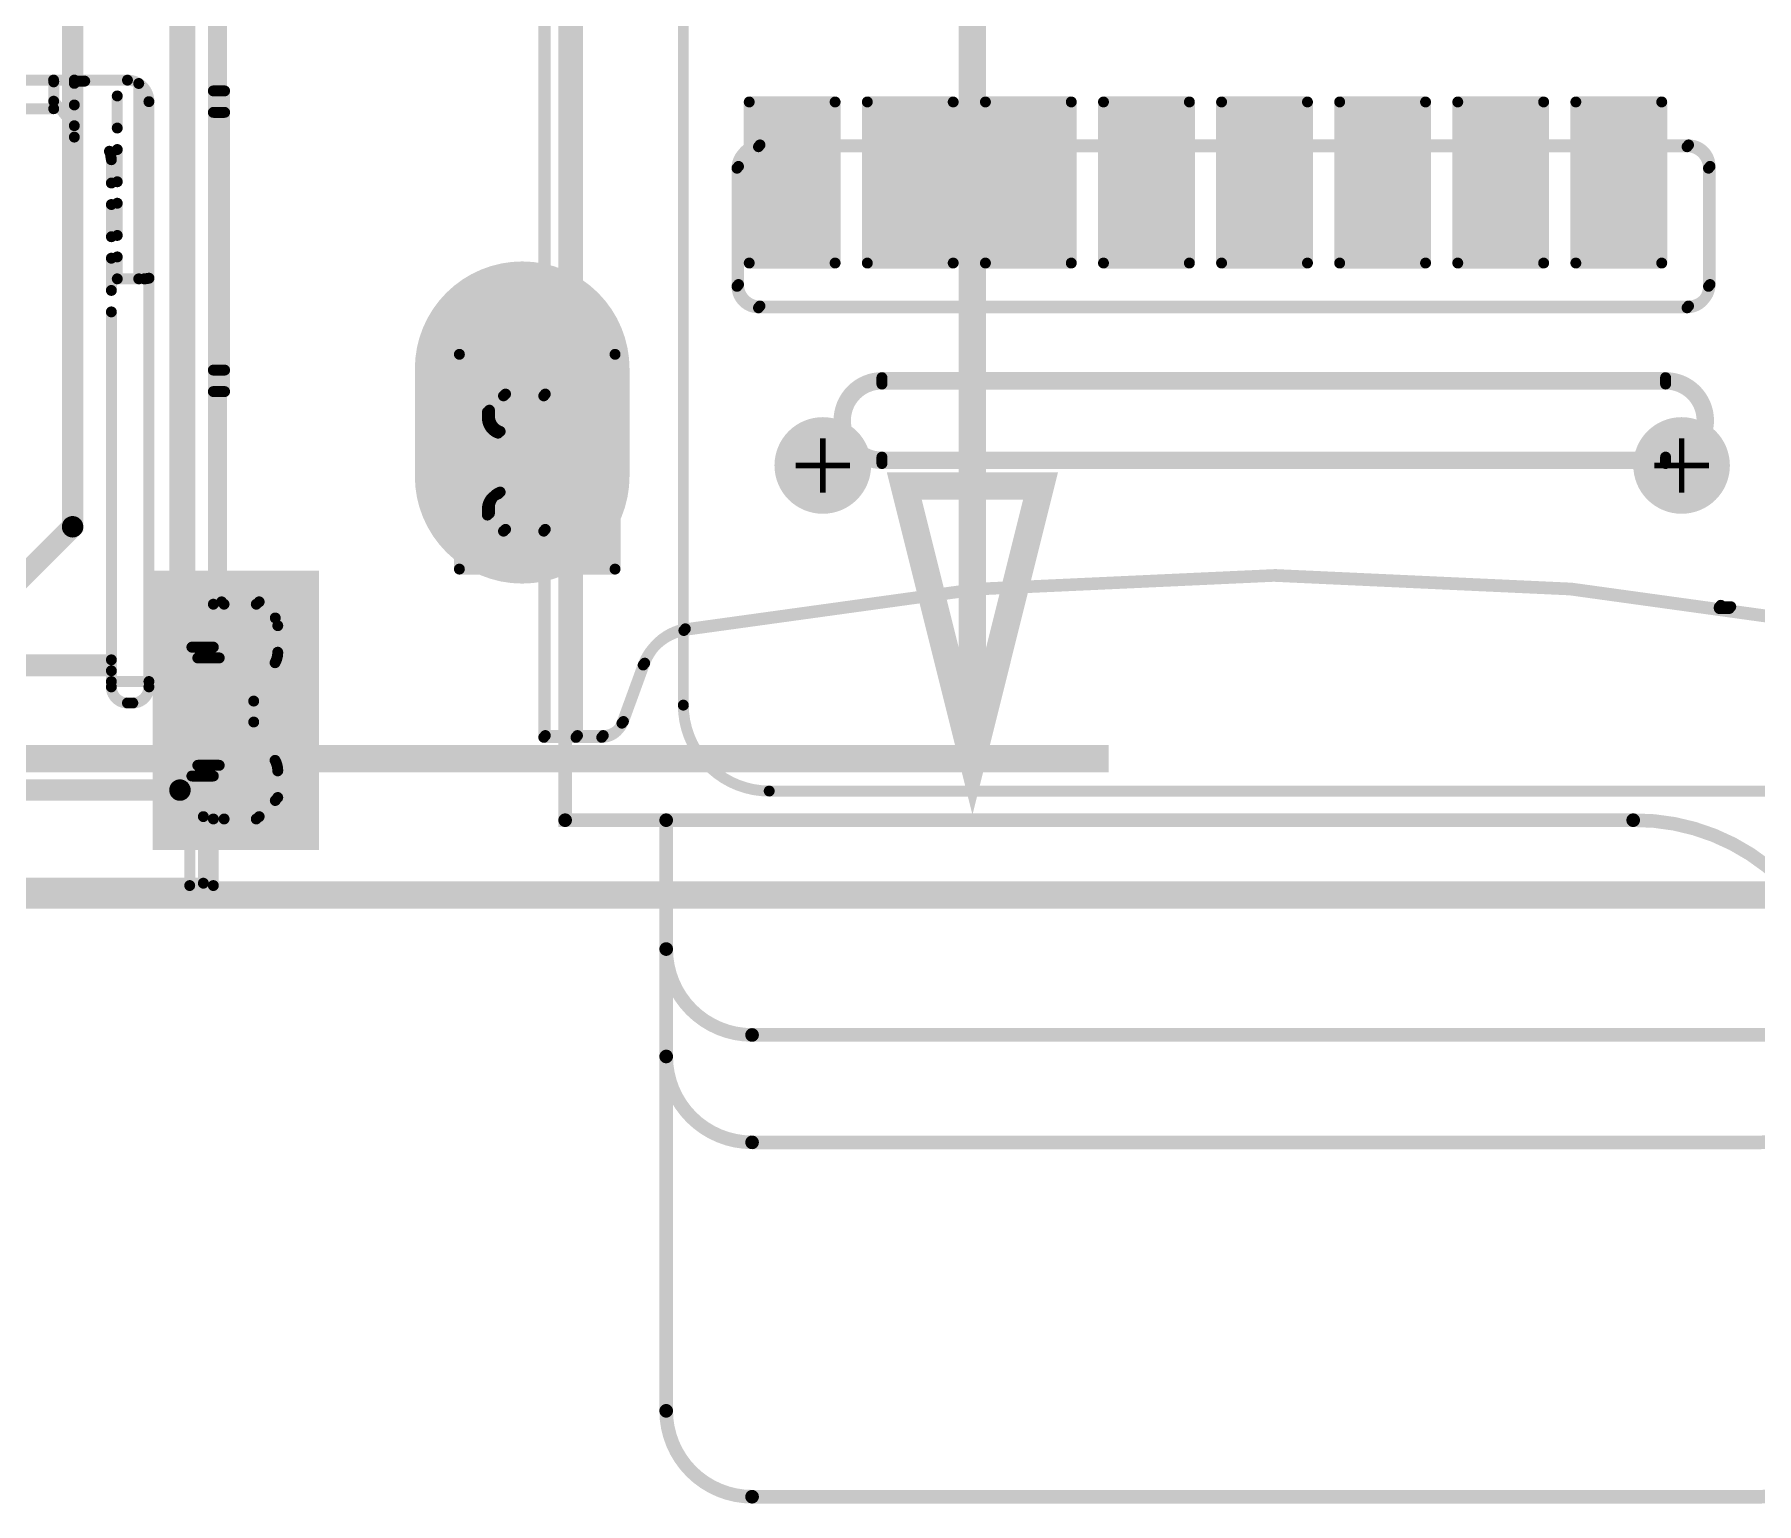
# Model space of a CAD drawing. Extents: x -1 to 186, y -6 to 106.
# Drawn here: x 53.24 to 69.28, y -5.67 to 8.01 of the extents above; entities that cross this region are included whole.
import ezdxf

# ---------------------------------------------------------------- set-up
doc = ezdxf.new("R2010")
doc.units = 0
doc.linetypes.add('TRMIDX_4096', pattern=[2, 1, 1])
for name, color, linetype in [('BOARD_OUTLINE_00', 250, 'CONTINUOUS'), ('DIMENSION1_124', 250, 'CONTINUOUS'), ('DIMENSION3_124', 250, 'CONTINUOUS'), ('DIMENSION5_124', 250, 'CONTINUOUS'), ('DRIL_NPLTE_THRU_01', 254, 'CONTINUOUS'), ('DRIL_NPLTE_THRU_02', 254, 'CONTINUOUS'), ('DRIL_PLTE_THRU_01', 254, 'CONTINUOUS'), ('DRIL_PLTE_THRU_02', 254, 'CONTINUOUS'), ('DRIL_SYMBOL', 250, 'CONTINUOUS'), ('PADS_BOT', 250, 'CONTINUOUS'), ('PADS_INNER', 250, 'CONTINUOUS'), ('PADS_TOP', 250, 'CONTINUOUS'), ('PART_TOP_2DLINE_00', 250, 'CONTINUOUS'), ('PART_TOP_2DLINE_01', 250, 'CONTINUOUS')]:
    doc.layers.add(name, color=color, linetype=linetype)

# ---------------------------------------------------------------- blocks, each defined once
blk = doc.blocks.new('BOARD_62')
at = {"layer": 'BOARD_OUTLINE_00', "const_width": 0.254}
blk.add_lwpolyline([(0, -2.08, 0.414214), (3, -5.08), (183.3, -5.08, 0.414214), (186.3, -2.08), (186.3, 97.32, 0.414214), (183.3, 100.32), (3, 100.32, 0.414214), (0, 97.32)], format="xyb", close=True, dxfattribs=at)
blk = doc.blocks.new('D_2daeafa_63')
at = {"layer": 'DIMENSION1_124', "linetype": 'TRMIDX_4096', "const_width": 0.254}
blk.add_lwpolyline([(26.289, 0), (26.289, 31.242)], dxfattribs=at)
at = {"layer": 'DIMENSION3_124', "linetype": 'TRMIDX_4096', "const_width": 0.254}
blk.add_lwpolyline([(26.289, 0), (25.654, 2.54), (26.924, 2.54)], close=True, dxfattribs=at)
at = {"layer": 'DIMENSION5_124', "linetype": 'TRMIDX_4096', "const_width": 0.254}
blk.add_lwpolyline([(1.27, 0), (27.559, 0)], dxfattribs=at)
blk = doc.blocks.new('SMOOTH_0$1016')
at = {"const_width": 0.0508}
blk.add_lwpolyline([(-0.0254, 0, 1), (0.0254, 0, 1)], format="xyb", close=True, dxfattribs=at)
blk = doc.blocks.new('PART_BODY_TOP_59')
at = {"layer": 'PART_TOP_2DLINE_01', "const_width": 0.102}
for points in [[(6.185, -17.412), (6.185, -2.112)], [(6.482, -14.77), (6.482, -4.14)], [(6.405, -15.292), (6.405, -9.092)], [(3.805, -9.912), (5.605, -9.912)], [(4.918, -10.178), (4.918, -9.928)], [(5.11, -9.942), (5.11, -9.918)], [(5.207, -9.921), (5.11, -9.921)], [(5.71, -11.762), (5.71, -9.943)], [(4.918, -10.108), (5.11, -10.336)], [(5.11, -10.442), (5.11, -10.143)], [(5.51, -10.358), (5.51, -10.059)], [(5.805, -15.562), (5.805, -10.112)], [(6.51, -10.012), (6.405, -10.012)], [(6.51, -10.012), (6.51, -12.812)], [(4.618, -10.178), (4.918, -10.178)], [(6.51, -10.212), (6.405, -10.212)], [(5.455, -10.653), (5.446, -10.592), (5.437, -10.574)], [(5.51, -10.858), (5.51, -10.558)], [(5.455, -10.87), (5.455, -10.653)], [(5.455, -11.37), (5.455, -11.07)], [(5.51, -11.358), (5.51, -11.058)], [(5.455, -11.87), (5.455, -11.57)], [(5.51, -11.762), (5.51, -11.558)], [(5.51, -11.762), (5.76, -11.762)], [(5.455, -15.562), (5.455, -12.07)], [(6.51, -12.612), (6.405, -12.612)], [(6.51, -12.812), (6.405, -12.812)], [(6.405, -14.792), (6.805, -14.792)], [(6.482, -14.77), (6.832, -14.77)], [(6.505, -16.792), (6.505, -14.792)], [(6.982, -14.92), (6.982, -16.62)], [(7.005, -15.239), (7.005, -14.992)], [(6.205, -15.192), (6.205, -16.392)], [(6.405, -15.192), (6.205, -15.192)], [(6.26, -16.392), (6.26, -15.192)], [(6.285, -15.292), (6.285, -15.192)], [(5.455, -15.31), (4.655, -15.31)], [(5.455, -15.412), (4.655, -15.412)], [(6.26, -15.292), (6.46, -15.292)], [(6.46, -16.292), (6.46, -15.292)], [(6.98, -15.337), (6.781, -15.694)], [(5.455, -15.512), (5.805, -15.512)], [(5.605, -15.712), (5.655, -15.712)], [(6.781, -15.889), (6.98, -16.246)], [(6.405, -16.392), (6.205, -16.392)], [(6.26, -16.292), (6.46, -16.292)], [(6.285, -16.392), (6.285, -16.292)], [(6.405, -17.412), (6.405, -16.292)], [(7.005, -16.592), (7.005, -16.344)], [(6.312, -16.77), (6.832, -16.77)], [(6.312, -17.39), (6.312, -16.77)], [(6.405, -16.792), (6.805, -16.792)], [(-8.888, -17.39), (6.312, -17.39)], [(-8.885, -17.412), (6.405, -17.412)]]:
    blk.add_lwpolyline(points, dxfattribs=at)
for points in [[(4.918, -9.928, 0.027933), (4.917, -9.911)], [(5.11, -9.918, 0.008291), (5.11, -9.911)], [(5.805, -10.112, 0.414214), (5.605, -9.912)], [(5.76, -11.762, 0.056784), (5.806, -11.756)], [(7.005, -14.992, 0.414214), (6.805, -14.792)], [(6.982, -14.92, 0.414214), (6.832, -14.77)], [(6.98, -15.337, 0.128103), (7.005, -15.239)], [(5.455, -15.562, 0.414214), (5.605, -15.712)], [(5.655, -15.712, 0.414214), (5.805, -15.562)], [(6.781, -15.694, 0.260015), (6.781, -15.889)], [(7.005, -16.344, 0.128103), (6.98, -16.246)], [(6.805, -16.792, 0.414214), (7.005, -16.592)], [(6.832, -16.77, 0.414214), (6.982, -16.62)]]:
    blk.add_lwpolyline(points, format="xyb", dxfattribs=at)
at = {"layer": 'PART_TOP_2DLINE_01'}
for p in [(4.917, -9.911), (4.918, -9.928), (4.918, -9.928), (5.11, -9.911), (5.11, -9.918), (5.11, -9.918), (5.11, -9.921), (5.11, -9.942), (5.207, -9.921), (5.605, -9.912), (5.605, -9.912), (5.71, -9.943), (4.918, -10.108), (5.11, -10.143), (5.51, -10.059), (5.805, -10.112), (5.805, -10.112), (6.405, -10.012), (6.51, -10.012), (6.51, -10.012), (4.918, -10.178), (4.918, -10.178), (6.405, -10.212), (6.51, -10.212), (5.11, -10.336), (5.11, -10.442), (5.51, -10.358), (5.437, -10.574), (5.446, -10.592), (5.51, -10.558), (5.455, -10.653), (5.455, -10.653), (5.455, -10.87), (5.51, -10.858), (5.455, -11.07), (5.51, -11.058), (5.455, -11.37), (5.51, -11.358), (5.455, -11.57), (5.51, -11.558), (5.806, -11.756), (5.455, -11.87), (5.51, -11.762), (5.51, -11.762), (5.71, -11.762), (5.76, -11.762), (5.76, -11.762), (5.455, -12.07), (6.405, -12.612), (6.51, -12.612), (6.405, -12.812), (6.51, -12.812), (6.51, -12.812), (6.405, -14.792), (6.482, -14.77), (6.482, -14.77), (6.505, -14.792), (6.805, -14.792), (6.805, -14.792), (6.832, -14.77), (6.832, -14.77), (6.982, -14.92), (6.982, -14.92), (7.005, -14.992), (7.005, -14.992), (6.205, -15.192), (6.205, -15.192), (6.26, -15.192), (6.285, -15.192), (6.405, -15.192), (7.005, -15.239), (7.005, -15.239), (5.455, -15.31), (5.455, -15.412), (6.26, -15.292), (6.285, -15.292), (6.405, -15.292), (6.46, -15.292), (6.46, -15.292), (6.98, -15.337), (6.98, -15.337), (5.455, -15.512), (5.455, -15.562), (5.455, -15.562), (5.805, -15.512), (5.805, -15.562), (5.805, -15.562), (5.605, -15.712), (5.605, -15.712), (5.655, -15.712), (5.655, -15.712), (6.781, -15.694), (6.781, -15.694), (6.781, -15.889), (6.781, -15.889), (6.98, -16.246), (6.98, -16.246), (6.205, -16.392), (6.205, -16.392), (6.26, -16.292), (6.26, -16.392), (6.285, -16.292), (6.285, -16.392), (6.405, -16.292), (6.405, -16.392), (6.46, -16.292), (6.46, -16.292), (7.005, -16.344), (7.005, -16.344), (6.982, -16.62), (6.982, -16.62), (7.005, -16.592), (7.005, -16.592), (6.312, -16.77), (6.312, -16.77), (6.405, -16.792), (6.505, -16.792), (6.805, -16.792), (6.805, -16.792), (6.832, -16.77), (6.832, -16.77), (6.185, -17.412), (6.312, -17.39), (6.312, -17.39), (6.405, -17.412), (6.405, -17.412)]:
    blk.add_blockref('SMOOTH_0$1016', p, dxfattribs=at)
blk = doc.blocks.new('DRIL_HOLE_0')
blk.add_lwpolyline([(0, 0, 1), (0, 0, 1)], format="xyb", close=True)
blk = doc.blocks.new('PAD_0')
blk.add_lwpolyline([(0, 0, 1), (0, 0, 1)], format="xyb", close=True)
blk = doc.blocks.new('PAD_31')
at = {"const_width": 1.55}
blk.add_lwpolyline([(-1.3, 0), (1.3, 0)], dxfattribs=at)
blk = doc.blocks.new('STK_TOP_105')
at = {"layer": 'DRIL_PLTE_THRU_01'}
blk.add_blockref('DRIL_HOLE_0', (0, 0), dxfattribs=at)
at = {"layer": 'DRIL_PLTE_THRU_02'}
blk.add_blockref('DRIL_HOLE_0', (0, 0), dxfattribs=at)
at = {"layer": 'PADS_BOT'}
blk.add_blockref('PAD_0', (0, 0), dxfattribs=at)
at = {"layer": 'PADS_INNER'}
blk.add_blockref('PAD_0', (0, 0), dxfattribs=at)
at = {"layer": 'PADS_TOP', "rotation": 90}
blk.add_blockref('PAD_31', (0, 0), dxfattribs=at)
blk = doc.blocks.new('SYM_TOP_60')
for name, p in [('PART_BODY_TOP_59', (0, 0)), ('STK_TOP_105', (6.615, -15.78))]:
    blk.add_blockref(name, p)
blk = doc.blocks.new('PART_TOP_74')
blk.add_blockref('SYM_TOP_60', (0, 0))
blk = doc.blocks.new('SMOOTH_0$127')
at = {"const_width": 0.0635}
blk.add_lwpolyline([(-0.03175, 0, 1), (0.03175, 0, 1)], format="xyb", close=True, dxfattribs=at)
blk = doc.blocks.new('PART_BODY_TOP_31')
at = {"layer": 'PART_TOP_2DLINE_00', "const_width": 0.127}
blk.add_lwpolyline([(-7.35, 9.9), (-7.35, -3.30333), (2.59933, -3.30333, -0.22306839), (4.12233, -4), (7.35, -4), (7.35, 9.49667), (6.69133, 9.49667), (6.69133, 9.9)], format="xyb", close=True, dxfattribs=at)
for points in [[(-6.40867, -3.30333), (-6.40867, -8.80333)], [(4.59133, -4.30333), (4.29133, -4.00333)], [(4.59133, -4.30333), (4.59133, -8.80333)]]:
    blk.add_lwpolyline(points, dxfattribs=at)
for points in [[(-6.40867, -4.50333, 0.41421356), (-5.60867, -5.30333), (3.79133, -5.30333, 0.41421356), (4.59133, -4.50333)], [(-6.40867, -5.50333, 0.41421356), (-5.60867, -6.30333), (3.79133, -6.30333, 0.41421356), (4.59133, -5.50333)], [(-6.40867, -8.80333, 0.41421356), (-5.60867, -9.60333), (3.79133, -9.60333, 0.41421356), (4.59133, -8.80333)]]:
    blk.add_lwpolyline(points, format="xyb", dxfattribs=at)
at = {"layer": 'PART_TOP_2DLINE_00'}
for p in [(-7.35, 9.9), (-7.35, -3.30333), (-6.40867, -3.30333), (2.59933, -3.30333), (4.29133, -4.00333), (4.59133, -4.30333), (4.59133, -4.30333), (-6.40867, -4.50333), (-5.60867, -5.30333), (-6.40867, -5.50333), (-5.60867, -6.30333), (-6.40867, -8.80333), (-6.40867, -8.80333), (4.59133, -8.80333), (-5.60867, -9.60333)]:
    blk.add_blockref('SMOOTH_0$127', p, dxfattribs=at)
blk = doc.blocks.new('PAD_71')
at = {"const_width": 1}
blk.add_lwpolyline([(-0.5, -0.5), (0.5, -0.5, 1), (0.5, 0.5), (-0.5, 0.5, 1)], format="xyb", close=True, dxfattribs=at)
blk = doc.blocks.new('STK_TOP_49')
at = {"layer": 'DRIL_NPLTE_THRU_01'}
blk.add_blockref('DRIL_HOLE_0', (0, 0), dxfattribs=at)
at = {"layer": 'DRIL_NPLTE_THRU_02'}
blk.add_blockref('DRIL_HOLE_0', (0, 0), dxfattribs=at)
at = {"layer": 'PADS_BOT'}
blk.add_blockref('PAD_0', (0, 0), dxfattribs=at)
at = {"layer": 'PADS_INNER'}
blk.add_blockref('PAD_0', (0, 0), dxfattribs=at)
at = {"layer": 'PADS_TOP', "rotation": 90}
blk.add_blockref('PAD_71', (0, 0), dxfattribs=at)
blk = doc.blocks.new('DRIL_SYMBOL_0$9')
at = {"layer": 'DRIL_SYMBOL', "const_width": 0.0508}
for points in [[(0, -0.254), (0, 0.254)], [(-0.254, 0), (0.254, 0)]]:
    blk.add_lwpolyline(points, dxfattribs=at)
blk = doc.blocks.new('DRIL_HOLE_0$9')
at = {"const_width": 0.45}
blk.add_lwpolyline([(-0.225, 0, 1), (0.225, 0, 1)], format="xyb", close=True, dxfattribs=at)
blk.add_blockref('DRIL_SYMBOL_0$9', (0, 0))
blk = doc.blocks.new('PAD_74')
at = {"const_width": 0.45}
blk.add_lwpolyline([(0, -0.225, 1), (0, 0.225, 1)], format="xyb", close=True, dxfattribs=at)
blk = doc.blocks.new('STK_TOP_52')
at = {"layer": 'DRIL_NPLTE_THRU_01'}
blk.add_blockref('DRIL_HOLE_0$9', (0, 0), dxfattribs=at)
at = {"layer": 'DRIL_NPLTE_THRU_02'}
blk.add_blockref('DRIL_HOLE_0$9', (0, 0), dxfattribs=at)
at = {"layer": 'PADS_BOT'}
blk.add_blockref('PAD_74', (0, 0), dxfattribs=at)
at = {"layer": 'PADS_INNER'}
blk.add_blockref('PAD_74', (0, 0), dxfattribs=at)
at = {"layer": 'PADS_TOP'}
blk.add_blockref('PAD_74', (0, 0), dxfattribs=at)
blk = doc.blocks.new('SYM_TOP_32')
for name, p in [('PART_BODY_TOP_31', (0, 0)), ('STK_TOP_49', (-7.75, 0.4)), ('STK_TOP_52', (-4.95, 0)), ('STK_TOP_52', (3.05, 0))]:
    blk.add_blockref(name, p)
blk = doc.blocks.new('PART_TOP_475')
blk.add_blockref('SYM_TOP_32', (0, 0))
blk = doc.blocks.new('SMOOTH_0$2')
at = {"const_width": 0.1}
blk.add_lwpolyline([(-0.05, 0, 1), (0.05, 0, 1)], format="xyb", close=True, dxfattribs=at)
blk = doc.blocks.new('PART_BODY_TOP_74')
at = {"layer": 'PART_TOP_2DLINE_01', "const_width": 0.2}
for points in [[(-7.35, 15.93), (7.35, 15.93), (7.35, -0.42), (-7.35, -0.42)], [(-6.35, 14.732), (-6.35, 0), (4.318, 0), (6.35, 2.032), (6.35, 14.732)]]:
    blk.add_lwpolyline(points, close=True, dxfattribs=at)
at = {"layer": 'PART_TOP_2DLINE_01'}
for p in [(-7.35, 15.93), (7.35, 15.93), (-6.35, 14.732), (6.35, 14.732), (6.35, 2.032), (-6.35, 0), (4.318, 0), (-7.35, -0.42), (7.35, -0.42)]:
    blk.add_blockref('SMOOTH_0$2', p, dxfattribs=at)
blk = doc.blocks.new('PAD_84')
at = {"const_width": 0.75}
blk.add_lwpolyline([(-0.75, 0), (0.75, 0)], dxfattribs=at)
blk = doc.blocks.new('STK_TOP_166')
at = {"layer": 'DRIL_PLTE_THRU_01'}
blk.add_blockref('DRIL_HOLE_0', (0, 0), dxfattribs=at)
at = {"layer": 'DRIL_PLTE_THRU_02'}
blk.add_blockref('DRIL_HOLE_0', (0, 0), dxfattribs=at)
at = {"layer": 'PADS_BOT'}
blk.add_blockref('PAD_0', (0, 0), dxfattribs=at)
at = {"layer": 'PADS_INNER'}
blk.add_blockref('PAD_0', (0, 0), dxfattribs=at)
at = {"layer": 'PADS_TOP', "rotation": 90}
blk.add_blockref('PAD_84', (0, 0), dxfattribs=at)
blk = doc.blocks.new('PAD_85')
at = {"const_width": 1.2}
blk.add_lwpolyline([(-0.9, 0), (0.9, 0)], dxfattribs=at)
blk = doc.blocks.new('STK_TOP_167')
at = {"layer": 'DRIL_PLTE_THRU_01'}
blk.add_blockref('DRIL_HOLE_0', (0, 0), dxfattribs=at)
at = {"layer": 'DRIL_PLTE_THRU_02'}
blk.add_blockref('DRIL_HOLE_0', (0, 0), dxfattribs=at)
at = {"layer": 'PADS_BOT'}
blk.add_blockref('PAD_0', (0, 0), dxfattribs=at)
at = {"layer": 'PADS_INNER'}
blk.add_blockref('PAD_0', (0, 0), dxfattribs=at)
at = {"layer": 'PADS_TOP', "rotation": 90}
blk.add_blockref('PAD_85', (0, 0), dxfattribs=at)
blk = doc.blocks.new('SYM_TOP_72')
for name, p in [('PART_BODY_TOP_74', (0, 0)), ('STK_TOP_167', (-7.15, 10.83)), ('STK_TOP_167', (7.15, 10.83)), ('STK_TOP_166', (-3.43, 0)), ('STK_TOP_166', (-2.16, 0)), ('STK_TOP_166', (-0.89, 0)), ('STK_TOP_166', (0.38, 0)), ('STK_TOP_166', (1.65, 0)), ('STK_TOP_166', (2.92, 0))]:
    blk.add_blockref(name, p)
blk = doc.blocks.new('PART_TOP_534')
blk.add_blockref('SYM_TOP_72', (0, 0))
blk = doc.blocks.new('PART_BODY_TOP_75')
at = {"layer": 'PART_TOP_2DLINE_01', "const_width": 0.102}
for points in [[(-4.852, -6.741), (-4.852, 6.659)], [(-6.152, 4.159), (-6.152, -7.041)], [(-6.138, 4.176), (-6.138, -7.024)], [(-5.852, 4.159), (-5.852, -7.041)], [(-5.838, 4.176), (-5.838, -7.024)], [(-4.238, -1.124), (-4.238, -2.624)], [(-3.438, -1.124), (-4.238, -1.124)], [(-3.438, -2.624), (-3.438, -1.124)], [(-3.138, -1.124), (-3.138, -2.624)], [(-2.338, -1.124), (-3.138, -1.124)], [(-2.338, -2.624), (-2.338, -1.124)], [(-2.038, -1.124), (-2.038, -2.624)], [(-1.238, -1.124), (-2.038, -1.124)], [(-1.238, -2.624), (-1.238, -1.124)], [(-0.938, -1.124), (-0.938, -2.624)], [(-0.138, -1.124), (-0.938, -1.124)], [(-0.138, -2.624), (-0.138, -1.124)], [(0.162, -1.124), (0.162, -2.624)], [(0.962, -1.124), (0.162, -1.124)], [(0.962, -2.624), (0.962, -1.124)], [(2.062, -1.124), (1.262, -1.124)], [(1.262, -1.124), (1.262, -2.624)], [(2.062, -2.624), (2.062, -1.124)], [(3.162, -1.124), (2.362, -1.124)], [(2.362, -1.124), (2.362, -2.624)], [(3.162, -2.624), (3.162, -1.124)], [(4.262, -1.124), (3.462, -1.124)], [(3.462, -1.124), (3.462, -2.624)], [(4.262, -2.624), (4.262, -1.124)], [(-4.152, -1.541), (4.498, -1.541)], [(-4.138, -1.524), (4.512, -1.524)], [(-4.352, -2.841), (-4.352, -1.741)], [(-4.338, -2.824), (-4.338, -1.724)], [(4.698, -1.741), (4.698, -2.841)], [(4.712, -1.724), (4.712, -2.824)], [(-4.238, -2.624), (-3.438, -2.624)], [(-3.138, -2.624), (-2.338, -2.624)], [(-2.038, -2.624), (-1.238, -2.624)], [(-0.938, -2.624), (-0.138, -2.624)], [(0.162, -2.624), (0.962, -2.624)], [(1.262, -2.624), (2.062, -2.624)], [(2.362, -2.624), (3.162, -2.624)], [(3.462, -2.624), (4.262, -2.624)], [(4.498, -3.041), (-4.152, -3.041)], [(4.512, -3.024), (-4.138, -3.024)], [(-6.938, -3.474), (-6.938, -5.474)], [(-5.488, -3.474), (-6.938, -3.474)], [(-5.488, -5.474), (-5.488, -3.474)], [(-3.002, -3.691), (-3.002, -3.751)], [(4.298, -3.691), (-3.002, -3.691)], [(4.298, -3.751), (4.298, -3.691)], [(-6.152, -3.861), (-6.527, -3.861)], [(-6.138, -3.844), (-6.508, -3.844)], [(4.298, -3.751), (-3.002, -3.751)], [(-6.677, -4.067), (-6.677, -4.011)], [(-6.658, -4.05), (-6.658, -3.994)], [(-3.002, -4.491), (-3.002, -4.431)], [(-3.002, -4.431), (4.298, -4.431)], [(-3.002, -4.491), (4.298, -4.491)], [(4.298, -4.431), (4.298, -4.491)], [(-6.677, -4.971), (-6.677, -4.915)], [(-6.658, -4.954), (-6.658, -4.899)], [(-6.152, -5.121), (-6.527, -5.121)], [(-6.138, -5.104), (-6.508, -5.104)], [(-6.938, -5.474), (-5.488, -5.474)], [(4.812, -5.824), (4.812, -5.811)], [(4.905, -5.824), (4.812, -5.824)], [(4.798, -5.841), (4.798, -5.828)], [(4.891, -5.841), (4.798, -5.841)], [(-5.226, -6.367), (-5.424, -6.909)], [(-5.212, -6.35), (-5.41, -6.893)], [(-6.152, -7.041), (-5.852, -7.041)], [(-6.138, -7.024), (-5.838, -7.024)], [(-5.852, -7.041), (-5.612, -7.041)], [(-5.838, -7.024), (-5.598, -7.024)], [(-4.052, -7.541), (5.348, -7.541)]]:
    blk.add_lwpolyline(points, dxfattribs=at)
for points in [[(-4.152, -1.541, 0.414214), (-4.352, -1.741)], [(-4.138, -1.524, 0.414214), (-4.338, -1.724)], [(4.698, -1.741, 0.414214), (4.498, -1.541)], [(4.712, -1.724, 0.414214), (4.512, -1.524)], [(-4.352, -2.841, 0.414214), (-4.152, -3.041)], [(-4.338, -2.824, 0.414214), (-4.138, -3.024)], [(4.498, -3.041, 0.414214), (4.698, -2.841)], [(4.512, -3.024, 0.414214), (4.712, -2.824)], [(-3.002, -3.691, 1), (-3.002, -4.491)], [(4.298, -4.491, 1), (4.298, -3.691)], [(-6.527, -3.861, 0.414214), (-6.677, -4.011)], [(-6.508, -3.844, 0.414214), (-6.658, -3.994)], [(-3.002, -3.751, 1), (-3.002, -4.431)], [(4.298, -4.431, 1), (4.298, -3.751)], [(-6.658, -4.05, 0.317699), (-6.558, -4.192)], [(-6.677, -4.067, 0.317699), (-6.577, -4.208)], [(-6.577, -4.774, 0.70673), (-6.577, -4.208)], [(-6.558, -4.757, 0.707385), (-6.558, -4.192)], [(-6.577, -4.774, 0.317699), (-6.677, -4.915)], [(-6.558, -4.757, 0.317699), (-6.658, -4.899)], [(-6.677, -4.971, 0.414214), (-6.527, -5.121)], [(-6.658, -4.954, 0.414214), (-6.508, -5.104)], [(6.144, -6.046, 0.091887), (-4.847, -6.046)], [(6.158, -6.03, 0.091887), (-4.833, -6.03)], [(-4.847, -6.046, 0.265612), (-5.226, -6.367)], [(-4.833, -6.03, 0.265612), (-5.212, -6.35)], [(-4.852, -6.741, 0.414214), (-4.052, -7.541)], [(-5.612, -7.041, 0.315299), (-5.424, -6.909)], [(-5.598, -7.024, 0.315299), (-5.41, -6.893)]]:
    blk.add_lwpolyline(points, format="xyb", dxfattribs=at)
at = {"layer": 'PART_TOP_2DLINE_01'}
for p in [(-4.238, -1.124), (-4.238, -1.124), (-3.438, -1.124), (-3.438, -1.124), (-3.138, -1.124), (-3.138, -1.124), (-2.338, -1.124), (-2.338, -1.124), (-2.038, -1.124), (-2.038, -1.124), (-1.238, -1.124), (-1.238, -1.124), (-0.938, -1.124), (-0.938, -1.124), (-0.138, -1.124), (-0.138, -1.124), (0.162, -1.124), (0.162, -1.124), (0.962, -1.124), (0.962, -1.124), (1.262, -1.124), (1.262, -1.124), (2.062, -1.124), (2.062, -1.124), (2.362, -1.124), (2.362, -1.124), (3.162, -1.124), (3.162, -1.124), (3.462, -1.124), (3.462, -1.124), (4.262, -1.124), (4.262, -1.124), (-4.152, -1.541), (-4.152, -1.541), (-4.138, -1.524), (-4.138, -1.524), (4.498, -1.541), (4.498, -1.541), (4.512, -1.524), (4.512, -1.524), (-4.352, -1.741), (-4.352, -1.741), (-4.338, -1.724), (-4.338, -1.724), (4.698, -1.741), (4.698, -1.741), (4.712, -1.724), (4.712, -1.724), (-4.238, -2.624), (-4.238, -2.624), (-3.438, -2.624), (-3.438, -2.624), (-3.138, -2.624), (-3.138, -2.624), (-2.338, -2.624), (-2.338, -2.624), (-2.038, -2.624), (-2.038, -2.624), (-1.238, -2.624), (-1.238, -2.624), (-0.938, -2.624), (-0.938, -2.624), (-0.138, -2.624), (-0.138, -2.624), (0.162, -2.624), (0.162, -2.624), (0.962, -2.624), (0.962, -2.624), (1.262, -2.624), (1.262, -2.624), (2.062, -2.624), (2.062, -2.624), (2.362, -2.624), (2.362, -2.624), (3.162, -2.624), (3.162, -2.624), (3.462, -2.624), (3.462, -2.624), (4.262, -2.624), (4.262, -2.624), (-4.352, -2.841), (-4.352, -2.841), (-4.338, -2.824), (-4.338, -2.824), (4.698, -2.841), (4.698, -2.841), (4.712, -2.824), (4.712, -2.824), (-4.152, -3.041), (-4.152, -3.041), (-4.138, -3.024), (-4.138, -3.024), (4.498, -3.041), (4.498, -3.041), (4.512, -3.024), (4.512, -3.024), (-6.938, -3.474), (-6.938, -3.474), (-5.488, -3.474), (-5.488, -3.474), (-3.002, -3.691), (-3.002, -3.691), (-3.002, -3.691), (4.298, -3.691), (4.298, -3.691), (4.298, -3.691), (-6.527, -3.861), (-6.527, -3.861), (-6.508, -3.844), (-6.508, -3.844), (-6.152, -3.861), (-6.138, -3.844), (-3.002, -3.751), (-3.002, -3.751), (-3.002, -3.751), (4.298, -3.751), (4.298, -3.751), (4.298, -3.751), (-6.677, -4.011), (-6.677, -4.011), (-6.658, -3.994), (-6.658, -3.994), (-6.658, -4.05), (-6.658, -4.05), (-6.677, -4.067), (-6.677, -4.067), (-6.577, -4.208), (-6.577, -4.208), (-6.558, -4.192), (-6.558, -4.192), (-3.002, -4.431), (-3.002, -4.431), (-3.002, -4.431), (-3.002, -4.491), (-3.002, -4.491), (-3.002, -4.491), (4.298, -4.431), (4.298, -4.431), (4.298, -4.431), (4.298, -4.491), (4.298, -4.491), (4.298, -4.491), (-6.577, -4.774), (-6.577, -4.774), (-6.558, -4.757), (-6.558, -4.757), (-6.677, -4.915), (-6.677, -4.915), (-6.677, -4.971), (-6.677, -4.971), (-6.658, -4.899), (-6.658, -4.899), (-6.658, -4.954), (-6.658, -4.954), (-6.527, -5.121), (-6.527, -5.121), (-6.508, -5.104), (-6.508, -5.104), (-6.152, -5.121), (-6.138, -5.104), (-6.938, -5.474), (-6.938, -5.474), (-5.488, -5.474), (-5.488, -5.474), (4.812, -5.811), (4.812, -5.824), (4.812, -5.824), (4.905, -5.824), (4.798, -5.828), (4.798, -5.841), (4.798, -5.841), (4.891, -5.841), (-4.847, -6.046), (-4.847, -6.046), (-4.833, -6.03), (-4.833, -6.03), (-5.226, -6.367), (-5.226, -6.367), (-5.212, -6.35), (-5.212, -6.35), (-4.852, -6.741), (-4.852, -6.741), (-5.424, -6.909), (-5.424, -6.909), (-5.41, -6.893), (-5.41, -6.893), (-6.152, -7.041), (-6.152, -7.041), (-6.138, -7.024), (-6.138, -7.024), (-5.852, -7.041), (-5.852, -7.041), (-5.852, -7.041), (-5.838, -7.024), (-5.838, -7.024), (-5.838, -7.024), (-5.612, -7.041), (-5.612, -7.041), (-5.598, -7.024), (-5.598, -7.024), (-4.052, -7.541), (-4.052, -7.541)]:
    blk.add_blockref('SMOOTH_0$1016', p, dxfattribs=at)
blk = doc.blocks.new('PAD_86')
at = {"const_width": 0.8}
blk.add_lwpolyline([(-0.75, 0), (0.75, 0)], dxfattribs=at)
blk = doc.blocks.new('STK_TOP_161')
at = {"layer": 'DRIL_PLTE_THRU_01'}
blk.add_blockref('DRIL_HOLE_0', (0, 0), dxfattribs=at)
at = {"layer": 'DRIL_PLTE_THRU_02'}
blk.add_blockref('DRIL_HOLE_0', (0, 0), dxfattribs=at)
at = {"layer": 'PADS_BOT'}
blk.add_blockref('PAD_0', (0, 0), dxfattribs=at)
at = {"layer": 'PADS_INNER'}
blk.add_blockref('PAD_0', (0, 0), dxfattribs=at)
at = {"layer": 'PADS_TOP', "rotation": 90}
blk.add_blockref('PAD_86', (0, 0), dxfattribs=at)
blk = doc.blocks.new('PAD_87')
at = {"const_width": 1.45}
blk.add_lwpolyline([(-1, 0), (1, 0)], dxfattribs=at)
blk = doc.blocks.new('STK_TOP_162')
at = {"layer": 'DRIL_PLTE_THRU_01'}
blk.add_blockref('DRIL_HOLE_0', (0, 0), dxfattribs=at)
at = {"layer": 'DRIL_PLTE_THRU_02'}
blk.add_blockref('DRIL_HOLE_0', (0, 0), dxfattribs=at)
at = {"layer": 'PADS_BOT'}
blk.add_blockref('PAD_0', (0, 0), dxfattribs=at)
at = {"layer": 'PADS_INNER'}
blk.add_blockref('PAD_0', (0, 0), dxfattribs=at)
at = {"layer": 'PADS_TOP', "rotation": 90}
blk.add_blockref('PAD_87', (0, 0), dxfattribs=at)
blk = doc.blocks.new('SYM_TOP_73')
for name, p in [('PART_BODY_TOP_75', (0, 0)), ('STK_TOP_161', (-3.841, -1.877)), ('STK_TOP_161', (-2.741, -1.877)), ('STK_TOP_161', (-1.641, -1.877)), ('STK_TOP_161', (-0.541, -1.877)), ('STK_TOP_161', (0.559, -1.877)), ('STK_TOP_161', (1.659, -1.877)), ('STK_TOP_161', (2.759, -1.877)), ('STK_TOP_161', (3.859, -1.877)), ('STK_TOP_162', (-6.209, -4.476))]:
    blk.add_blockref(name, p)
blk = doc.blocks.new('PART_TOP_535')
blk.add_blockref('SYM_TOP_73', (0, 0))

msp = doc.modelspace()

# ---------------------------------------------------------------- block references
for name, p in [('BOARD_62', (0, 5.08)), ('D_2daeafa_63', (35.687, 1.27)), ('PART_TOP_74', (48.5, 17.5)), ('PART_TOP_534', (47.244, 1.397)), ('PART_TOP_535', (64.135, 8.509)), ('PART_TOP_475', (65.532, 4))]:
    msp.add_blockref(name, p)

doc.saveas('drawing.dxf')
